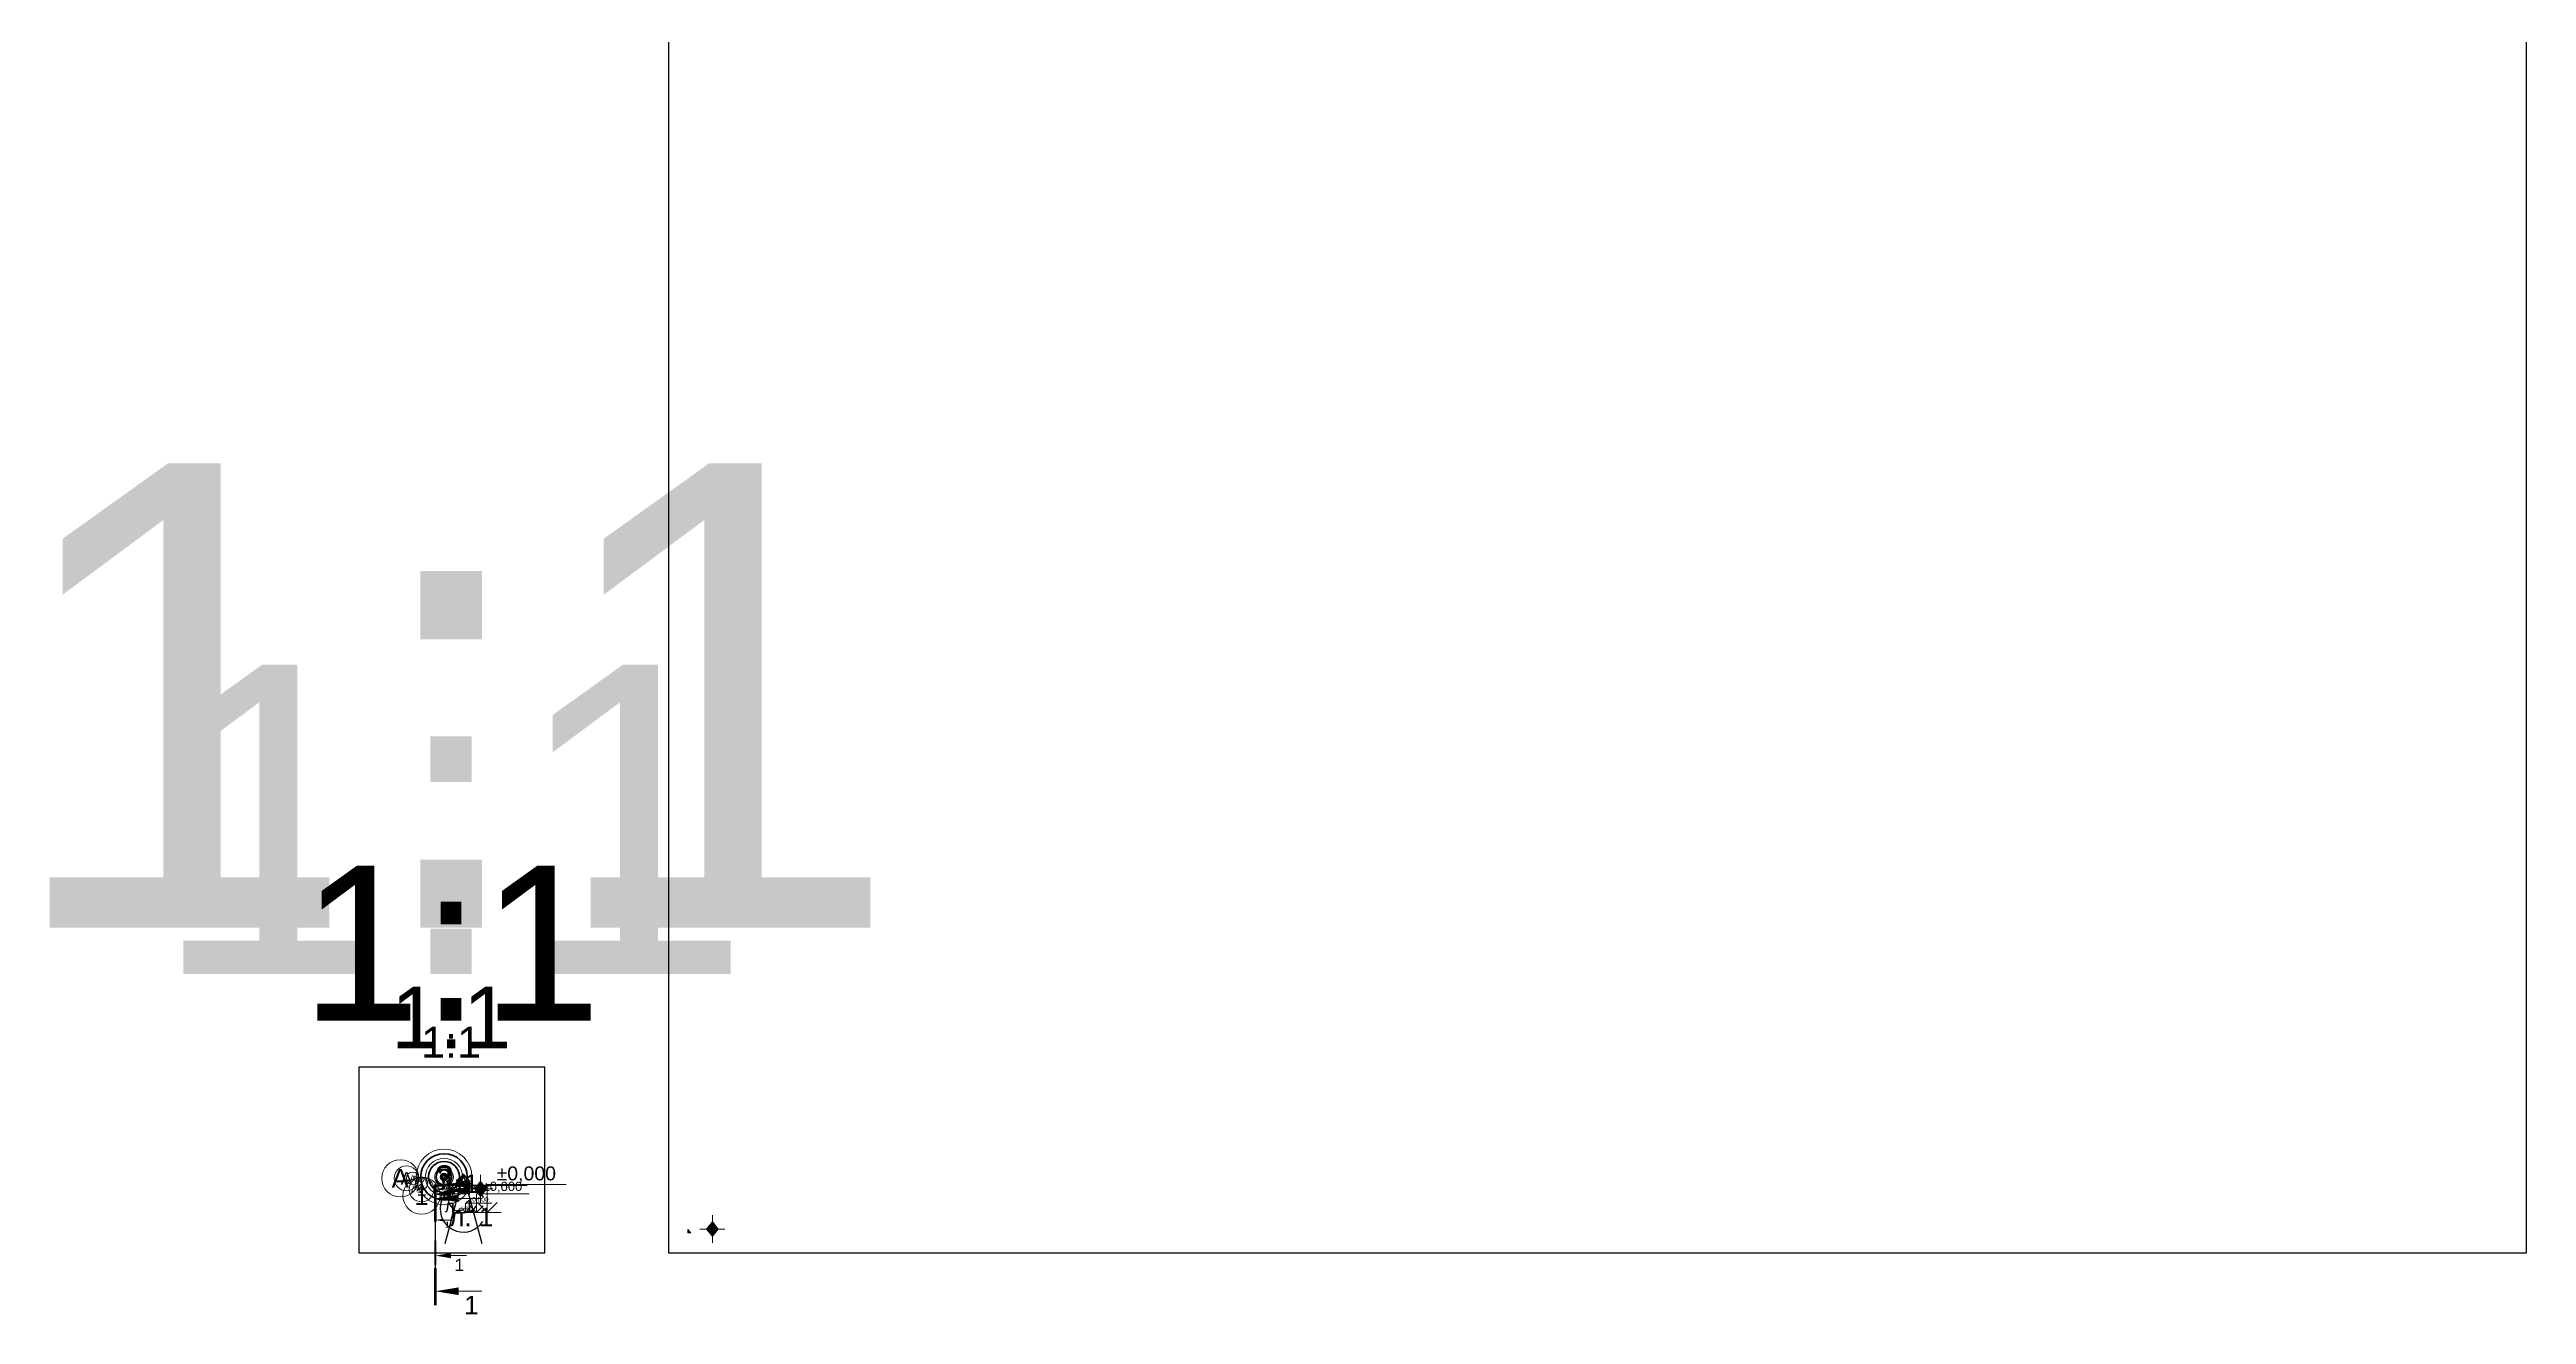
# Model space of a CAD drawing. Header units: millimetres. Extents: x -215307 to 5000, y -206820 to 5000.
# Drawn here: x -215307 to -207308, y -177959 to -173873 of the extents above; entities that cross this region are included whole.
import ezdxf
from ezdxf.enums import TextEntityAlignment as Align

# ---------------------------------------------------------------- set-up
doc = ezdxf.new("R2010")
doc.units = ezdxf.units.MM
doc.header["$MEASUREMENT"] = 0
doc.linetypes.add('ОСЕВАЯ', pattern=[20, 15, -2, 1, -2])
for name, color, linetype, lineweight in [('01_Dimension', 90, 'Continuous', 15), ('01_Dimension @ 1', 90, 'Continuous', 15), ('01_Dimension @ 10', 90, 'Continuous', 15), ('01_Dimension @ 15', 90, 'Continuous', 15), ('01_Dimension @ 2', 90, 'Continuous', 15), ('01_Dimension @ 5', 90, 'Continuous', 15), ('01_Оси', 4, 'ОСЕВАЯ', 13), ('01_Оси @ 1', 4, 'ОСЕВАЯ', 13), ('01_Оси @ 10', 4, 'ОСЕВАЯ', 13), ('01_Оси @ 15', 4, 'ОСЕВАЯ', 13), ('01_Оси @ 2', 4, 'ОСЕВАЯ', 13), ('01_Оси @ 5', 4, 'ОСЕВАЯ', 13), ('01_Спецификация', 7, 'Continuous', 13), ('01_Спецификация @ 1 (2)', 7, 'Continuous', 13), ('01_Спецификация @ 10', 7, 'Continuous', 13), ('01_Спецификация @ 15', 7, 'Continuous', 13), ('01_Спецификация @ 2', 7, 'Continuous', 13), ('01_Спецификация @ 5', 7, 'Continuous', 13), ('01_Текст', 150, 'Continuous', 15), ('01_Текст @ 1', 150, 'Continuous', 15), ('01_Текст @ 10', 150, 'Continuous', 15), ('01_Текст @ 15', 150, 'Continuous', 15), ('01_Текст @ 2', 150, 'Continuous', 15), ('01_Текст @ 5', 150, 'Continuous', 15), ('03_Крепление', 2, 'Continuous', 30), ('03_Крепление @ 1', 2, 'Continuous', 30), ('03_Крепление @ 10', 2, 'Continuous', 30), ('03_Крепление @ 15', 2, 'Continuous', 30), ('03_Крепление @ 2', 2, 'Continuous', 30), ('03_Крепление @ 5', 2, 'Continuous', 30), ('03_Швы', 7, 'Continuous', 9)]:
    doc.layers.add(name, color=color, linetype=linetype, lineweight=lineweight)
for name, color, linetype, plot in [('01_Непечатаемый', 7, 'Continuous', False), ('01_Непечатаемый @ 1', 7, 'Continuous', False), ('01_Непечатаемый @ 10', 7, 'Continuous', False), ('01_Непечатаемый @ 15', 7, 'Continuous', False), ('01_Непечатаемый @ 2', 7, 'Continuous', False), ('01_Непечатаемый @ 5', 7, 'Continuous', False)]:
    doc.layers.add(name, color=color, linetype=linetype, plot=plot)
doc.styles.add('Arial', font='arial.ttf')
doc.styles.add('Gost', font='isocpeur.ttf', dxfattribs={"oblique": 15})
doc.dimstyles.new('Standart 3.0', dxfattribs={"dimscale": 0, "dimtxt": 3, "dimasz": 2, "dimexe": 2, "dimexo": 0, "dimgap": 1, "dimtad": 1, "dimdec": 0, "dimrnd": 5, "dimtxsty": 'Gost', "dimblk": 'ARCHTICK', "dimcen": 0, "dimadec": 0, "dimazin": 0, "dimtfac": 1, "dimtdec": 0, "dimtmove": 1, "dimatfit": 3, "dimfxl": 1, "dimarcsym": 0})

# ---------------------------------------------------------------- blocks, each defined once
blk = doc.blocks.new('*U41')
at = {"layer": '03_Крепление'}
h = blk.add_hatch(color=256, dxfattribs=at)
h.dxf.hatch_style = 1
h.paths.add_polyline_path([(0, 1.5), (-1.2, 0), (0, 0)])
h.paths.add_polyline_path([(0, 1.5), (0, 0), (1.2, 0)])
h.paths.add_polyline_path([(1.2, 0), (0, 0), (0, -1.5)])
h.paths.add_polyline_path([(0, 0), (-1.2, 0), (0, -1.5)])
at = {"layer": '01_Оси'}
for p, q in [((2.7, 0), (-2.7, 0)), ((0, -3), (0, 3))]:
    blk.add_line(p, q, dxfattribs=at)
at = {"layer": '03_Крепление'}
blk.add_lwpolyline([(0, -1.5), (-1.2, 0), (0, 1.5), (1.2, 0)], close=True, dxfattribs=at)
blk = doc.blocks.new('*U164')
at = {"layer": '03_Крепление @ 1'}
blk.add_blockref('*U41', (-213915.1, -177553.4), dxfattribs=at)
at = {"layer": '03_Крепление @ 10', "xscale": 10, "yscale": 10, "zscale": 10}
blk.add_blockref('*U41', (-213915.1, -177553.4), dxfattribs=at)
at = {"layer": '03_Крепление @ 15', "xscale": 15, "yscale": 15, "zscale": 15}
blk.add_blockref('*U41', (-213915.1, -177553.4), dxfattribs=at)
at = {"layer": '03_Крепление @ 2', "xscale": 2, "yscale": 2, "zscale": 2}
blk.add_blockref('*U41', (-213915.1, -177553.4), dxfattribs=at)
at = {"layer": '03_Крепление @ 5', "xscale": 5, "yscale": 5, "zscale": 5}
blk.add_blockref('*U41', (-213915.1, -177553.4), dxfattribs=at)
blk = doc.blocks.new('*U40')
at = {"layer": '03_Крепление'}
blk.add_line((-10, 0), (10, 0), dxfattribs=at)
blk = doc.blocks.new('*U165')
at = {"layer": '03_Крепление @ 1'}
blk.add_blockref('*U40', (-213914.5, -177541.4), dxfattribs=at)
at = {"layer": '03_Крепление @ 10', "xscale": 10, "yscale": 10, "zscale": 10}
blk.add_blockref('*U40', (-213914.5, -177541.4), dxfattribs=at)
at = {"layer": '03_Крепление @ 15', "xscale": 15, "yscale": 15, "zscale": 15}
blk.add_blockref('*U40', (-213914.5, -177541.4), dxfattribs=at)
at = {"layer": '03_Крепление @ 2', "xscale": 2, "yscale": 2, "zscale": 2}
blk.add_blockref('*U40', (-213914.5, -177541.4), dxfattribs=at)
at = {"layer": '03_Крепление @ 5', "xscale": 5, "yscale": 5, "zscale": 5}
blk.add_blockref('*U40', (-213914.5, -177541.4), dxfattribs=at)
blk = doc.blocks.new('_ArchTick')
at = {"color": 0, "linetype": 'ByBlock', "const_width": 0.15}
blk.add_lwpolyline([(-0.5, -0.5), (0.5, 0.5)], dxfattribs=at)
blk = doc.blocks.new('*U169')
at = {"layer": '01_Текст @ 1', "style": 'Arial'}
blk.add_text('1', height=4, dxfattribs=at).set_placement((-214016.5, -177535.6), align=Align.MIDDLE_CENTER)
at = {"layer": '01_Текст @ 10', "style": 'Arial'}
blk.add_text('1', height=40, dxfattribs=at).set_placement((-214016.5, -177535.6), align=Align.MIDDLE_CENTER)
at = {"layer": '01_Текст @ 15', "style": 'Arial'}
blk.add_text('1', height=60, dxfattribs=at).set_placement((-214016.5, -177535.6), align=Align.MIDDLE_CENTER)
at = {"layer": '01_Текст @ 2', "style": 'Arial'}
blk.add_text('1', height=8, dxfattribs=at).set_placement((-214016.5, -177535.6), align=Align.MIDDLE_CENTER)
at = {"layer": '01_Текст @ 5', "style": 'Arial'}
blk.add_text('1', height=20, dxfattribs=at).set_placement((-214016.5, -177535.6), align=Align.MIDDLE_CENTER)
blk = doc.blocks.new('*U170')
at = {"layer": '01_Текст @ 1', "style": 'Arial'}
blk.add_text('1', height=4, dxfattribs=at).set_placement((-214016.5, -177542.7), align=Align.MIDDLE_CENTER)
at = {"layer": '01_Текст @ 10', "style": 'Arial'}
blk.add_text('1', height=40, dxfattribs=at).set_placement((-214016.5, -177542.7), align=Align.MIDDLE_CENTER)
at = {"layer": '01_Текст @ 15', "style": 'Arial'}
blk.add_text('1', height=60, dxfattribs=at).set_placement((-214016.5, -177542.7), align=Align.MIDDLE_CENTER)
at = {"layer": '01_Текст @ 2', "style": 'Arial'}
blk.add_text('1', height=8, dxfattribs=at).set_placement((-214016.5, -177542.7), align=Align.MIDDLE_CENTER)
at = {"layer": '01_Текст @ 5', "style": 'Arial'}
blk.add_text('1', height=20, dxfattribs=at).set_placement((-214016.5, -177542.7), align=Align.MIDDLE_CENTER)
blk = doc.blocks.new('*U171')
at = {"layer": '01_Текст @ 1', "style": 'Arial'}
blk.add_text('1', height=4, dxfattribs=at).set_placement((-214016.5, -177561.7), align=Align.MIDDLE_CENTER)
at = {"layer": '01_Текст @ 10', "style": 'Arial'}
blk.add_text('1', height=40, dxfattribs=at).set_placement((-214016.5, -177561.7), align=Align.MIDDLE_CENTER)
at = {"layer": '01_Текст @ 15', "style": 'Arial'}
blk.add_text('1', height=60, dxfattribs=at).set_placement((-214016.5, -177561.7), align=Align.MIDDLE_CENTER)
at = {"layer": '01_Текст @ 2', "style": 'Arial'}
blk.add_text('1', height=8, dxfattribs=at).set_placement((-214016.5, -177561.7), align=Align.MIDDLE_CENTER)
at = {"layer": '01_Текст @ 5', "style": 'Arial'}
blk.add_text('1', height=20, dxfattribs=at).set_placement((-214016.5, -177561.7), align=Align.MIDDLE_CENTER)
blk = doc.blocks.new('*U51')
at = {"layer": '01_Текст', "lineweight": 20}
blk.add_circle((0, 0), 6, dxfattribs=at)
at = {"layer": '01_Текст', "lineweight": 50}
blk.add_circle((0, 0), 5, dxfattribs=at)
at = {"layer": '01_Текст', "lineweight": 35, "style": 'Arial'}
blk.add_attdef('УЗЕЛ', text='', height=5, dxfattribs=at).set_placement((0, 0), align=Align.MIDDLE_CENTER)
blk = doc.blocks.new('*U172')
at = {"layer": '01_Текст @ 1'}
blk.add_blockref('*U51', (-214032.7, -177514.9), dxfattribs=at).add_auto_attribs({'УЗЕЛ': '?'})
at = {"layer": '01_Текст @ 10', "xscale": 10, "yscale": 10, "zscale": 10}
blk.add_blockref('*U51', (-214032.7, -177514.9), dxfattribs=at).add_auto_attribs({'УЗЕЛ': '?'})
at = {"layer": '01_Текст @ 15', "xscale": 15, "yscale": 15, "zscale": 15}
blk.add_blockref('*U51', (-214032.7, -177514.9), dxfattribs=at).add_auto_attribs({'УЗЕЛ': '?'})
at = {"layer": '01_Текст @ 2', "xscale": 2, "yscale": 2, "zscale": 2}
blk.add_blockref('*U51', (-214032.7, -177514.9), dxfattribs=at).add_auto_attribs({'УЗЕЛ': '?'})
at = {"layer": '01_Текст @ 5', "xscale": 5, "yscale": 5, "zscale": 5}
blk.add_blockref('*U51', (-214032.7, -177514.9), dxfattribs=at).add_auto_attribs({'УЗЕЛ': '?'})
blk = doc.blocks.new('*U173')
at = {"layer": '01_Непечатаемый @ 1', "style": 'Arial'}
blk.add_text('1:1', height=100, dxfattribs=at).set_placement((-214010, -177160), align=Align.BOTTOM_CENTER)
at = {"layer": '01_Непечатаемый @ 10', "style": 'Arial'}
blk.add_text('1:1', height=1000, dxfattribs=at).set_placement((-214010, -177160), align=Align.BOTTOM_CENTER)
at = {"layer": '01_Непечатаемый @ 15', "style": 'Arial'}
blk.add_text('1:1', height=1500, dxfattribs=at).set_placement((-214010, -177160), align=Align.BOTTOM_CENTER)
at = {"layer": '01_Непечатаемый @ 2', "style": 'Arial'}
blk.add_text('1:1', height=200, dxfattribs=at).set_placement((-214010, -177160), align=Align.BOTTOM_CENTER)
at = {"layer": '01_Непечатаемый @ 5', "style": 'Arial'}
blk.add_text('1:1', height=500, dxfattribs=at).set_placement((-214010, -177160), align=Align.BOTTOM_CENTER)
blk = doc.blocks.new('Ось цифровая')
at = {"layer": '01_Оси', "linetype": 'Continuous', "lineweight": 15, "ltscale": 200}
blk.add_circle((0, -4), 4, dxfattribs=at)
at = {"layer": '01_Оси', "lineweight": 35, "ltscale": 200, "style": 'Arial', "flags": 4}
blk.add_attdef('OS', text='', height=4, dxfattribs=at).set_placement((0, -4), align=Align.MIDDLE_CENTER)
blk = doc.blocks.new('*U174')
at = {"layer": '01_Оси @ 1'}
blk.add_blockref('Ось цифровая', (-214105.4, -177515.5), dxfattribs=at).add_auto_attribs({'OS': '1'})
at = {"layer": '01_Оси @ 10', "xscale": 10, "yscale": 10, "zscale": 10}
blk.add_blockref('Ось цифровая', (-214105.4, -177515.5), dxfattribs=at).add_auto_attribs({'OS': '1'})
at = {"layer": '01_Оси @ 15', "xscale": 15, "yscale": 15, "zscale": 15}
blk.add_blockref('Ось цифровая', (-214105.4, -177515.5), dxfattribs=at).add_auto_attribs({'OS': '1'})
at = {"layer": '01_Оси @ 2', "xscale": 2, "yscale": 2, "zscale": 2}
blk.add_blockref('Ось цифровая', (-214105.4, -177515.5), dxfattribs=at).add_auto_attribs({'OS': '1'})
at = {"layer": '01_Оси @ 5', "xscale": 5, "yscale": 5, "zscale": 5}
blk.add_blockref('Ось цифровая', (-214105.4, -177515.5), dxfattribs=at).add_auto_attribs({'OS': '1'})
blk = doc.blocks.new('Ось буквенная')
at = {"layer": '01_Оси', "linetype": 'Continuous', "lineweight": 15, "ltscale": 200}
blk.add_circle((-4, 0), 4, dxfattribs=at)
at = {"layer": '01_Оси', "lineweight": 35, "ltscale": 200, "style": 'Arial', "flags": 4}
blk.add_attdef('OS', text='', height=4, dxfattribs=at).set_placement((-4, 0), align=Align.MIDDLE_CENTER)
blk = doc.blocks.new('*U175')
at = {"layer": '01_Оси @ 1'}
blk.add_blockref('Ось буквенная', (-214114, -177519.4), dxfattribs=at).add_auto_attribs({'OS': 'А'})
at = {"layer": '01_Оси @ 10', "xscale": 10, "yscale": 10, "zscale": 10}
blk.add_blockref('Ось буквенная', (-214114, -177519.4), dxfattribs=at).add_auto_attribs({'OS': 'А'})
at = {"layer": '01_Оси @ 15', "xscale": 15, "yscale": 15, "zscale": 15}
blk.add_blockref('Ось буквенная', (-214114, -177519.4), dxfattribs=at).add_auto_attribs({'OS': 'А'})
at = {"layer": '01_Оси @ 2', "xscale": 2, "yscale": 2, "zscale": 2}
blk.add_blockref('Ось буквенная', (-214114, -177519.4), dxfattribs=at).add_auto_attribs({'OS': 'А'})
at = {"layer": '01_Оси @ 5', "xscale": 5, "yscale": 5, "zscale": 5}
blk.add_blockref('Ось буквенная', (-214114, -177519.4), dxfattribs=at).add_auto_attribs({'OS': 'А'})
blk = doc.blocks.new('*U65')
at = {"layer": '01_Dimension'}
for p, q in [((0, 0), (10, 0)), ((7, 0), (4.88, 2.12)), ((9.12, 2.12), (7, 0))]:
    blk.add_line(p, q, dxfattribs=at)
blk.add_lwpolyline([(7, 0), (7, 6), (24, 6)], dxfattribs=at)
at = {"layer": '01_Dimension', "color": 0, "style": 'Arial'}
blk.add_attdef('ОТМ.В.П', text='', height=3, dxfattribs=at).set_placement((9, 6), align=Align.BOTTOM_LEFT)
blk = doc.blocks.new('*U176')
at = {"layer": '01_Dimension @ 1'}
blk.add_blockref('*U65', (-213998, -177629.5), dxfattribs=at).add_auto_attribs({'ОТМ.В.П': '%%p0,000'})
at = {"layer": '01_Dimension @ 10', "xscale": 10, "yscale": 10, "zscale": 10}
blk.add_blockref('*U65', (-213998, -177629.5), dxfattribs=at).add_auto_attribs({'ОТМ.В.П': '%%p0,000'})
at = {"layer": '01_Dimension @ 15', "xscale": 15, "yscale": 15, "zscale": 15}
blk.add_blockref('*U65', (-213998, -177629.5), dxfattribs=at).add_auto_attribs({'ОТМ.В.П': '%%p0,000'})
at = {"layer": '01_Dimension @ 2', "xscale": 2, "yscale": 2, "zscale": 2}
blk.add_blockref('*U65', (-213998, -177629.5), dxfattribs=at).add_auto_attribs({'ОТМ.В.П': '%%p0,000'})
at = {"layer": '01_Dimension @ 5', "xscale": 5, "yscale": 5, "zscale": 5}
blk.add_blockref('*U65', (-213998, -177629.5), dxfattribs=at).add_auto_attribs({'ОТМ.В.П': '%%p0,000'})
blk = doc.blocks.new('*U178')
at = {"layer": '03_Крепление @ 10', "xscale": 10, "yscale": 10, "zscale": 10}
blk.add_blockref('*U41', (-213166.2, -177683.2), dxfattribs=at)
at = {"layer": '03_Крепление @ 15', "xscale": 15, "yscale": 15, "zscale": 15}
blk.add_blockref('*U41', (-213166.2, -177683.2), dxfattribs=at)
at = {"layer": '03_Крепление @ 2', "xscale": 2, "yscale": 2, "zscale": 2}
blk.add_blockref('*U41', (-213166.2, -177683.2), dxfattribs=at)
at = {"layer": '03_Крепление @ 5', "xscale": 5, "yscale": 5, "zscale": 5}
blk.add_blockref('*U41', (-213166.2, -177683.2), dxfattribs=at)
blk = doc.blocks.new('*U66')
at = {"layer": '03_Швы'}
h = blk.add_hatch(color=256, dxfattribs=at)
h.dxf.hatch_style = 1
h.paths.add_polyline_path([(0, 10), (0, 0), (10, 0)])
blk.add_lwpolyline([(0, 0), (10, 0), (0, 10)], close=True, dxfattribs=at)
blk = doc.blocks.new('Знак симметрии')
at = {"layer": '01_Оси', "linetype": 'Continuous', "lineweight": 30}
blk.add_lwpolyline([(4.02, -15), (0, 0), (-4.02, -15)], dxfattribs=at)
blk.add_arc((0, -7.5), 5, 30, 326.836, dxfattribs=at)
blk = doc.blocks.new('*U179')
at = {"layer": '01_Оси @ 1'}
blk.add_blockref('Знак симметрии', (-213970.1, -177505.7), dxfattribs=at)
at = {"layer": '01_Оси @ 10', "xscale": 10, "yscale": 10, "zscale": 10}
blk.add_blockref('Знак симметрии', (-213970.1, -177505.7), dxfattribs=at)
at = {"layer": '01_Оси @ 15', "xscale": 15, "yscale": 15, "zscale": 15}
blk.add_blockref('Знак симметрии', (-213970.1, -177505.7), dxfattribs=at)
at = {"layer": '01_Оси @ 2', "xscale": 2, "yscale": 2, "zscale": 2}
blk.add_blockref('Знак симметрии', (-213970.1, -177505.7), dxfattribs=at)
at = {"layer": '01_Оси @ 5', "xscale": 5, "yscale": 5, "zscale": 5}
blk.add_blockref('Знак симметрии', (-213970.1, -177505.7), dxfattribs=at)
blk = doc.blocks.new('Разрез')
at = {"layer": '01_Непечатаемый', "color": 8}
blk.add_line((0, -18), (0, -8), dxfattribs=at)
at = {"layer": '01_Текст', "lineweight": 50, "const_width": 0.6}
for points in [[(0, -8), (0, 0)], [(0, -18), (0, -26)]]:
    blk.add_lwpolyline(points, dxfattribs=at)
at = {"layer": '01_Текст', "extrusion": (0, 0, -1)}
for points in [[(-5, -3), (-10, -3)], [(-5, -23), (-10, -23)]]:
    blk.add_lwpolyline(points, dxfattribs=at)
for points in [[(-5, -2.17), (0, -3), (-5, -3.83)], [(-5, -22.17), (0, -23), (-5, -23.83)]]:
    blk.add_solid(points, dxfattribs=at)
at = {"layer": '01_Текст', "lineweight": 35, "style": 'Arial'}
for tag, p in [('РАЗРЕЗ1', (7.72, 0.14)), ('ДОП1', (7.72, -7)), ('РАЗРЕЗ2', (7.72, -26))]:
    blk.add_attdef(tag, text='', height=4, dxfattribs=at).set_placement(p, align=Align.MIDDLE_CENTER)
blk = doc.blocks.new('*U182')
at = {"layer": '01_Спецификация @ 1 (2)'}
blk.add_blockref('Разрез', (-214060.6, -177539.2), dxfattribs=at).add_auto_attribs({'РАЗРЕЗ1': '1', 'РАЗРЕЗ2': '1', 'ДОП1': 'л. 1'})
at = {"layer": '01_Спецификация @ 10', "xscale": 10, "yscale": 10, "zscale": 10}
blk.add_blockref('Разрез', (-214060.6, -177539.2), dxfattribs=at).add_auto_attribs({'РАЗРЕЗ1': '1', 'РАЗРЕЗ2': '1', 'ДОП1': 'л. 1'})
at = {"layer": '01_Спецификация @ 15', "xscale": 15, "yscale": 15, "zscale": 15}
blk.add_blockref('Разрез', (-214060.6, -177539.2), dxfattribs=at).add_auto_attribs({'РАЗРЕЗ1': '1', 'РАЗРЕЗ2': '1', 'ДОП1': 'л. 1'})
at = {"layer": '01_Спецификация @ 2', "xscale": 2, "yscale": 2, "zscale": 2}
blk.add_blockref('Разрез', (-214060.6, -177539.2), dxfattribs=at).add_auto_attribs({'РАЗРЕЗ1': '1', 'РАЗРЕЗ2': '1', 'ДОП1': 'л. 1'})
at = {"layer": '01_Спецификация @ 5', "xscale": 5, "yscale": 5, "zscale": 5}
blk.add_blockref('Разрез', (-214060.6, -177539.2), dxfattribs=at).add_auto_attribs({'РАЗРЕЗ1': '1', 'РАЗРЕЗ2': '1', 'ДОП1': 'л. 1'})
blk = doc.blocks.new('*U167')
at = {"layer": '01_Текст @ 1'}
blk.add_leader([(-214024.2, -177538.7), (-214014.2, -177538.7)], dimstyle='Standart 3.0', override={"dimscale": 1, "dimasz": 5, "dimtad": 0}, dxfattribs=at)
at = {"layer": '01_Текст @ 10'}
blk.add_leader([(-214024.2, -177538.7), (-214014.2, -177538.7)], dimstyle='Standart 3.0', override={"dimscale": 10, "dimasz": 5, "dimtad": 0}, dxfattribs=at)
at = {"layer": '01_Текст @ 15'}
blk.add_leader([(-214024.2, -177538.7), (-214014.2, -177538.7)], dimstyle='Standart 3.0', override={"dimscale": 15, "dimasz": 5, "dimtad": 0}, dxfattribs=at)
at = {"layer": '01_Текст @ 2'}
blk.add_leader([(-214024.2, -177538.7), (-214014.2, -177538.7)], dimstyle='Standart 3.0', override={"dimscale": 2, "dimasz": 5, "dimtad": 0}, dxfattribs=at)
at = {"layer": '01_Текст @ 5'}
blk.add_leader([(-214024.2, -177538.7), (-214014.2, -177538.7)], dimstyle='Standart 3.0', override={"dimscale": 5, "dimasz": 5, "dimtad": 0}, dxfattribs=at)
blk = doc.blocks.new('*U168')
at = {"layer": '01_Текст @ 1'}
blk.add_leader([(-214024.2, -177558.7), (-214014.2, -177558.7)], dimstyle='Standart 3.0', override={"dimscale": 1, "dimasz": 5, "dimtad": 0}, dxfattribs=at)
at = {"layer": '01_Текст @ 10'}
blk.add_leader([(-214024.2, -177558.7), (-214014.2, -177558.7)], dimstyle='Standart 3.0', override={"dimscale": 10, "dimasz": 5, "dimtad": 0}, dxfattribs=at)
at = {"layer": '01_Текст @ 15'}
blk.add_leader([(-214024.2, -177558.7), (-214014.2, -177558.7)], dimstyle='Standart 3.0', override={"dimscale": 15, "dimasz": 5, "dimtad": 0}, dxfattribs=at)
at = {"layer": '01_Текст @ 2'}
blk.add_leader([(-214024.2, -177558.7), (-214014.2, -177558.7)], dimstyle='Standart 3.0', override={"dimscale": 2, "dimasz": 5, "dimtad": 0}, dxfattribs=at)
at = {"layer": '01_Текст @ 5'}
blk.add_leader([(-214024.2, -177558.7), (-214014.2, -177558.7)], dimstyle='Standart 3.0', override={"dimscale": 5, "dimasz": 5, "dimtad": 0}, dxfattribs=at)

msp = doc.modelspace()

# ---------------------------------------------------------------- linework, layer by layer
at = {"layer": '01_Непечатаемый'}
for points in [[(-213307.6, -177760), (-207307.6, -177760), (-207307.6, -171760), (-213307.6, -171760)], [(-214307.6, -177760), (-213707.6, -177760), (-213707.6, -177160), (-214307.6, -177160)]]:
    msp.add_lwpolyline(points, close=True, dxfattribs=at)
at = {"layer": '01_Оси', "linetype": 'Continuous', "lineweight": 15}
for points in [[(-214132.3, -177551.8), (-214135.6, -177554.6)], [(-214135.6, -177564.1), (-214135.6, -177554.6)], [(-214117.8, -177564), (-214108.3, -177564)], [(-214106.2, -177560), (-214108.3, -177564)]]:
    msp.add_lwpolyline(points, dxfattribs=at)
at = {"layer": '01_Оси', "linetype": 'Continuous', "ltscale": 200}
for centre in [(-214128, -177547.7), (-214103, -177554.9)]:
    msp.add_circle(centre, 4, dxfattribs=at)
at = {"layer": '01_Оси'}
for points in [[(-214132.8, -177551.3), (-214129.3, -177549.2), (-214131.9, -177552.3)], [(-214106.7, -177559.6), (-214104.3, -177556.4), (-214105.6, -177560.3)]]:
    msp.add_solid(points, dxfattribs=at)
at = {"layer": '01_Текст', "lineweight": 50, "const_width": 0.6}
for points in [[(-214024.2, -177543.7), (-214024.2, -177535.7)], [(-214024.2, -177553.7), (-214024.2, -177561.7)]]:
    msp.add_lwpolyline(points, dxfattribs=at)

# ---------------------------------------------------------------- block references
at = {"layer": '01_Dimension', "color": 2}
msp.add_blockref('*U176', (0, 0), dxfattribs=at)
at = {"layer": '01_Непечатаемый', "color": 2}
msp.add_blockref('*U173', (0, 0), dxfattribs=at)
at = {"layer": '01_Оси', "color": 2}
for name in ['*U175', '*U174', '*U179']:
    msp.add_blockref(name, (0, 0), dxfattribs=at)
at = {"layer": '01_Спецификация', "color": 2}
msp.add_blockref('*U182', (0, 0), dxfattribs=at)
at = {"layer": '01_Текст', "color": 2}
for name in ['*U172', '*U169', '*U170', '*U171', '*U167', '*U168']:
    msp.add_blockref(name, (0, 0), dxfattribs=at)
at = {"layer": '03_Крепление', "color": 2}
for name in ['*U165', '*U164', '*U178']:
    msp.add_blockref(name, (0, 0), dxfattribs=at)
at = {"layer": '03_Швы'}
msp.add_blockref('*U66', (-213245.2, -177695), dxfattribs=at)

# ---------------------------------------------------------------- texts
at = {"layer": '01_Оси', "insert": (-214140.4, -177555.6), "char_height": 4, "attachment_point": 3, "rotation": 90, "style": 'Arial'}
msp.add_mtext('{\\C256;1÷5}', dxfattribs=at)
at = {"layer": '01_Оси', "insert": (-214109.3, -177559.2), "char_height": 4, "attachment_point": 3, "style": 'Arial'}
msp.add_mtext('1÷5', dxfattribs=at)

doc.saveas('drawing.dxf')
